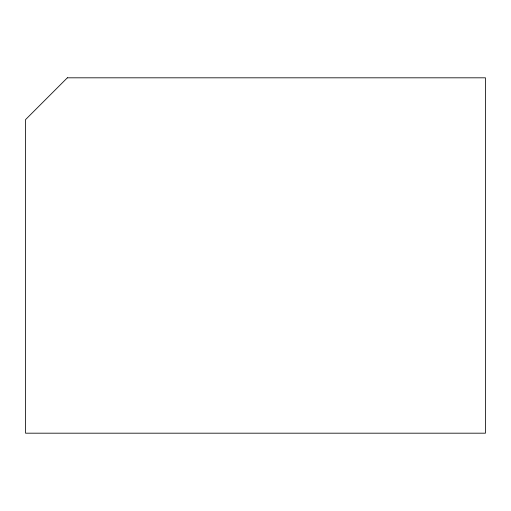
<?xml version="1.0" encoding="UTF-8"?>
<svg xmlns="http://www.w3.org/2000/svg" width="511" height="511" viewBox="0 0 511 511"><rect width="100%" height="100%" fill="white"/><g stroke="black" fill="none" stroke-linecap="round" stroke-linejoin="round"><path stroke-width="0.77" d="M67.356 77.813L25.55 119.619L25.55 433.187L485.45 433.187L485.45 77.813L67.356 77.813"/></g></svg>
